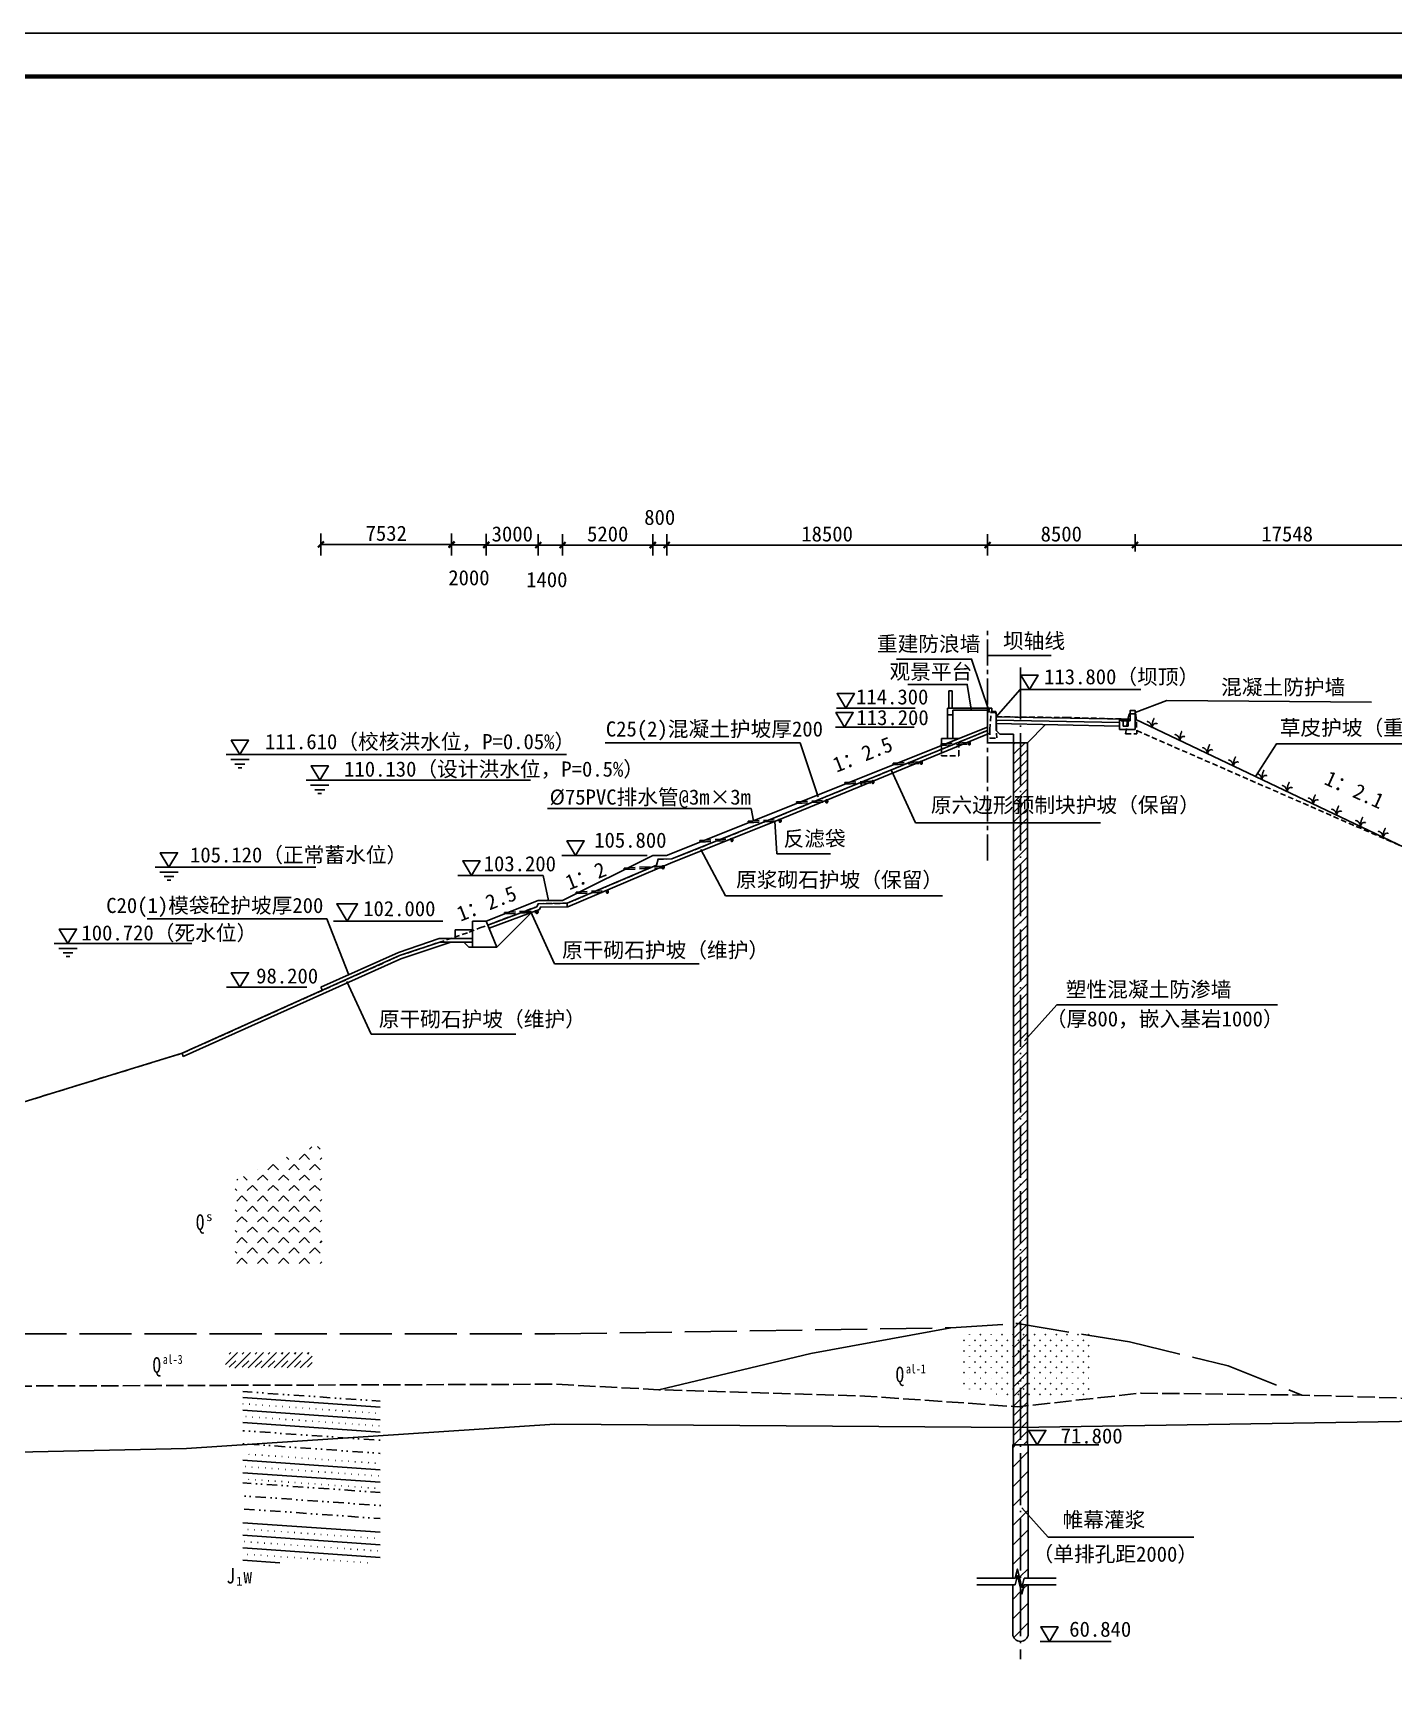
# Model space of a CAD drawing. Header units: millimetres. Extents: x 2456 to 5353, y 685 to 1986.
# Drawn here: x 2662.8 to 2976.6, y 898.1 to 1279.1 of the extents above; entities that cross this region are included whole.
import ezdxf
from ezdxf.enums import TextEntityAlignment as Align

# ---------------------------------------------------------------- set-up
doc = ezdxf.new("R2010")
doc.units = ezdxf.units.MM
for name, pattern in [('ACAD_ISO02W100', [15, 12, -3]), ('ACAD_ISO04W100', [30, 24, -3, 0, -3]), ('CENTER2', [1.125, 0.75, -0.125, 0.125, -0.125]), ('DASH', [0.35, 0.25, -0.1]), ('DASHED', [19.05, 12.7, -6.35]), ('line6', [20, 10, 0, 10]), ('X1', [5, 4, -1])]:
    doc.linetypes.add(name, pattern=pattern)
doc.layers.get('0').update_dxf_attribs({"color": 10})
doc.layers.add('0-剖面粗线TS', color=7, linetype='Continuous', lineweight=30)
doc.layers.add('结构线', color=201, linetype='Continuous', lineweight=30)
for name, color, linetype in [('0-地质', 7, 'Continuous'), ('0-外框', 6, 'Continuous'), ('grass', 7, 'Continuous'), ('TC', 8, 'Continuous'), ('TXT-DIM', 7, 'Continuous'), ('TXT-NOTE', 2, 'Continuous'), ('中心线', 1, 'ACAD_ISO04W100'), ('图框', 7, 'Continuous')]:
    doc.layers.add(name, color=color, linetype=linetype)
doc.styles.add('g3.0', font='romans.shx', dxfattribs={"width": 0.75, "height": 3.5, "bigfont": 'hztxt5.shx'})
doc.styles.add('lhz', font='k.shx', dxfattribs={"height": 1, "bigfont": 'hztxt.shx'})
doc.styles.add('st', font='', dxfattribs={"height": 1.23})
doc.styles.add('宋体', font='')
doc.styles.get('st').set_extended_font_data('SimSun')
doc.styles.get('宋体').set_extended_font_data('SimSun')
doc.linetypes.add('LINE7F', pattern='A,3,["×",lhz,S=0.25,R=0,X=0.01,Y=-0.1],-0.2,["×",lhz,S=0.25,R=0,X=0.01,Y=-0.1],-0.2,["×",lhz,S=0.25,R=0,X=0.01,Y=-0.1],-0.2,["×",lhz,S=0.25,R=0,X=0.01,Y=-0.1],-0.2', length=3.8)
doc.dimstyles.new('BLcr250', dxfattribs={"dimtxt": 3.5, "dimasz": 0.01, "dimexe": 2.5, "dimexo": 2, "dimgap": 0.8, "dimtad": 1, "dimdec": 0, "dimlfac": 250, "dimzin": 0, "dimdsep": 46, "dimtxsty": 'g3.0', "dimblk1": '_DIMX', "dimblk2": '_DIMX', "dimsah": 1, "dimcen": 0, "dimclrt": 256, "dimaunit": 1, "dimadec": 0, "dimazin": 0, "dimtfac": 1, "dimtdec": 0, "dimtix": 1, "dimtmove": 2, "dimatfit": 3, "dimldrblk": '_DIMX', "dimfxl": 1, "dimtolj": 1, "dimtzin": 0, "dimarcsym": 0})

# ---------------------------------------------------------------- blocks, each defined once
blk = doc.blocks.new('_DIMX')
at = {"const_width": 50}
blk.add_lwpolyline([(-70, -70), (70, 70)], dxfattribs=at)
blk = doc.blocks.new('*D4')
at = {"layer": 'Defpoints', "color": 0, "linetype": 'Continuous', "transparency": 16777216}
for p in [(2916.91, 1161.01), (2916.91, 1157.51), (2987.1, 1157.51)]:
    blk.add_point(p, dxfattribs=at)
at = {"layer": 'TXT-DIM', "color": 0, "linetype": 'Continuous', "lineweight": -2, "transparency": 16777216}
for p, q in [((2916.91, 1159.51), (2916.91, 1163.51)), ((2987.1, 1159.51), (2987.1, 1163.51)), ((2987.09, 1161.01), (2916.92, 1161.01))]:
    blk.add_line(p, q, dxfattribs=at)
at = {"layer": 'TXT-DIM', "color": 0, "linetype": 'Continuous', "lineweight": -2, "transparency": 16777216, "xscale": 0.01, "yscale": 0.01, "zscale": 0.01, "rotation": 180}
blk.add_blockref('_DIMX', (2916.91, 1161.01), dxfattribs=at)
at = {"layer": 'TXT-DIM', "color": 0, "linetype": 'Continuous', "lineweight": -2, "transparency": 16777216, "xscale": 0.01, "yscale": 0.01, "zscale": 0.01}
blk.add_blockref('_DIMX', (2987.1, 1161.01), dxfattribs=at)
at = {"layer": 'TXT-DIM', "linetype": 'Continuous', "transparency": 16777216, "insert": (2952, 1163.56), "char_height": 3.5, "attachment_point": 5, "style": '宋体'}
blk.add_mtext('\\A1;17548', dxfattribs=at)
blk = doc.blocks.new('*D8')
at = {"layer": 'Defpoints', "color": 0, "linetype": 'Continuous', "transparency": 16777216}
for p in [(2882.91, 1161.01), (2882.91, 1157.51), (2916.91, 1157.51)]:
    blk.add_point(p, dxfattribs=at)
at = {"layer": 'TXT-DIM', "color": 0, "linetype": 'Continuous', "lineweight": -2, "transparency": 16777216}
for p, q in [((2882.91, 1159.51), (2882.91, 1163.51)), ((2916.91, 1159.51), (2916.91, 1163.51)), ((2916.9, 1161.01), (2882.92, 1161.01))]:
    blk.add_line(p, q, dxfattribs=at)
at = {"layer": 'TXT-DIM', "color": 0, "linetype": 'Continuous', "lineweight": -2, "transparency": 16777216, "xscale": 0.01, "yscale": 0.01, "zscale": 0.01, "rotation": 180}
blk.add_blockref('_DIMX', (2882.91, 1161.01), dxfattribs=at)
at = {"layer": 'TXT-DIM', "color": 0, "linetype": 'Continuous', "lineweight": -2, "transparency": 16777216, "xscale": 0.01, "yscale": 0.01, "zscale": 0.01}
blk.add_blockref('_DIMX', (2916.91, 1161.01), dxfattribs=at)
at = {"layer": 'TXT-DIM', "linetype": 'Continuous', "transparency": 16777216, "insert": (2899.91, 1163.56), "char_height": 3.5, "attachment_point": 5, "style": '宋体'}
blk.add_mtext('\\A1;8500', dxfattribs=at)
blk = doc.blocks.new('*D10')
at = {"layer": 'Defpoints', "color": 0, "linetype": 'Continuous', "transparency": 16777216}
for p in [(2808.91, 1161.01), (2808.91, 1156.64), (2882.91, 1156.64)]:
    blk.add_point(p, dxfattribs=at)
at = {"layer": 'TXT-DIM', "color": 0, "linetype": 'Continuous', "lineweight": -2, "transparency": 16777216}
for p, q in [((2808.91, 1158.64), (2808.91, 1163.51)), ((2882.91, 1158.64), (2882.91, 1163.51)), ((2882.9, 1161.01), (2808.92, 1161.01))]:
    blk.add_line(p, q, dxfattribs=at)
at = {"layer": 'TXT-DIM', "color": 0, "linetype": 'Continuous', "lineweight": -2, "transparency": 16777216, "xscale": 0.01, "yscale": 0.01, "zscale": 0.01, "rotation": 180}
blk.add_blockref('_DIMX', (2808.91, 1161.01), dxfattribs=at)
at = {"layer": 'TXT-DIM', "color": 0, "linetype": 'Continuous', "lineweight": -2, "transparency": 16777216, "xscale": 0.01, "yscale": 0.01, "zscale": 0.01}
blk.add_blockref('_DIMX', (2882.91, 1161.01), dxfattribs=at)
at = {"layer": 'TXT-DIM', "linetype": 'Continuous', "transparency": 16777216, "insert": (2845.91, 1163.56), "char_height": 3.5, "attachment_point": 5, "style": '宋体'}
blk.add_mtext('\\A1;18500', dxfattribs=at)
blk = doc.blocks.new('*D11')
at = {"layer": 'Defpoints', "color": 0, "linetype": 'Continuous', "transparency": 16777216}
for p in [(2779.31, 1161.01), (2779.31, 1156.64), (2784.91, 1156.64)]:
    blk.add_point(p, dxfattribs=at)
at = {"layer": 'TXT-DIM', "color": 0, "linetype": 'Continuous', "lineweight": -2, "transparency": 16777216}
for p, q in [((2779.31, 1158.64), (2779.31, 1163.51)), ((2784.91, 1158.64), (2784.91, 1163.51)), ((2784.9, 1161.01), (2779.32, 1161.01))]:
    blk.add_line(p, q, dxfattribs=at)
at = {"layer": 'TXT-DIM', "color": 0, "linetype": 'Continuous', "lineweight": -2, "transparency": 16777216, "xscale": 0.01, "yscale": 0.01, "zscale": 0.01, "rotation": 180}
blk.add_blockref('_DIMX', (2779.31, 1161.01), dxfattribs=at)
at = {"layer": 'TXT-DIM', "color": 0, "linetype": 'Continuous', "lineweight": -2, "transparency": 16777216, "xscale": 0.01, "yscale": 0.01, "zscale": 0.01}
blk.add_blockref('_DIMX', (2784.91, 1161.01), dxfattribs=at)
at = {"layer": 'TXT-DIM', "linetype": 'Continuous', "transparency": 16777216, "insert": (2781.27, 1153.01), "char_height": 3.5, "attachment_point": 5, "style": '宋体'}
blk.add_mtext('\\A1;1400', dxfattribs=at)
blk = doc.blocks.new('*D12')
at = {"layer": 'Defpoints', "color": 0, "linetype": 'Continuous', "transparency": 16777216}
for p in [(2767.31, 1161.01), (2767.31, 1156.64), (2779.31, 1156.64)]:
    blk.add_point(p, dxfattribs=at)
at = {"layer": 'TXT-DIM', "color": 0, "linetype": 'Continuous', "lineweight": -2, "transparency": 16777216}
for p, q in [((2767.31, 1158.64), (2767.31, 1163.51)), ((2779.31, 1158.64), (2779.31, 1163.51)), ((2779.3, 1161.01), (2767.32, 1161.01))]:
    blk.add_line(p, q, dxfattribs=at)
at = {"layer": 'TXT-DIM', "color": 0, "linetype": 'Continuous', "lineweight": -2, "transparency": 16777216, "xscale": 0.01, "yscale": 0.01, "zscale": 0.01, "rotation": 180}
blk.add_blockref('_DIMX', (2767.31, 1161.01), dxfattribs=at)
at = {"layer": 'TXT-DIM', "color": 0, "linetype": 'Continuous', "lineweight": -2, "transparency": 16777216, "xscale": 0.01, "yscale": 0.01, "zscale": 0.01}
blk.add_blockref('_DIMX', (2779.31, 1161.01), dxfattribs=at)
at = {"layer": 'TXT-DIM', "linetype": 'Continuous', "transparency": 16777216, "insert": (2773.31, 1163.56), "char_height": 3.5, "attachment_point": 5, "style": '宋体'}
blk.add_mtext('\\A1;3000', dxfattribs=at)
blk = doc.blocks.new('*D13')
at = {"layer": 'Defpoints', "color": 0, "linetype": 'Continuous', "transparency": 16777216}
for p in [(2759.31, 1161.09), (2759.31, 1156.64), (2767.31, 1156.64)]:
    blk.add_point(p, dxfattribs=at)
at = {"layer": 'TXT-DIM', "color": 0, "linetype": 'Continuous', "lineweight": -2, "transparency": 16777216}
for p, q in [((2759.31, 1158.64), (2759.31, 1163.59)), ((2767.31, 1158.64), (2767.31, 1163.59)), ((2767.3, 1161.09), (2759.32, 1161.09))]:
    blk.add_line(p, q, dxfattribs=at)
at = {"layer": 'TXT-DIM', "color": 0, "linetype": 'Continuous', "lineweight": -2, "transparency": 16777216, "xscale": 0.01, "yscale": 0.01, "zscale": 0.01, "rotation": 180}
blk.add_blockref('_DIMX', (2759.31, 1161.09), dxfattribs=at)
at = {"layer": 'TXT-DIM', "color": 0, "linetype": 'Continuous', "lineweight": -2, "transparency": 16777216, "xscale": 0.01, "yscale": 0.01, "zscale": 0.01}
blk.add_blockref('_DIMX', (2767.31, 1161.09), dxfattribs=at)
at = {"layer": 'TXT-DIM', "linetype": 'Continuous', "transparency": 16777216, "insert": (2763.31, 1153.45), "char_height": 3.5, "attachment_point": 5, "style": '宋体'}
blk.add_mtext('\\A1;2000', dxfattribs=at)
blk = doc.blocks.new('*D14')
at = {"layer": 'Defpoints', "color": 0, "linetype": 'Continuous', "transparency": 16777216}
for p in [(2759.31, 1161.15), (2729.18, 1156.64), (2759.31, 1156.64)]:
    blk.add_point(p, dxfattribs=at)
at = {"layer": 'TXT-DIM', "color": 0, "linetype": 'Continuous', "lineweight": -2, "transparency": 16777216}
for p, q in [((2729.18, 1158.64), (2729.18, 1163.65)), ((2759.31, 1158.64), (2759.31, 1163.65)), ((2729.19, 1161.15), (2759.3, 1161.15))]:
    blk.add_line(p, q, dxfattribs=at)
at = {"layer": 'TXT-DIM', "color": 0, "linetype": 'Continuous', "lineweight": -2, "transparency": 16777216, "xscale": 0.01, "yscale": 0.01, "zscale": 0.01, "rotation": 180}
blk.add_blockref('_DIMX', (2729.18, 1161.15), dxfattribs=at)
at = {"layer": 'TXT-DIM', "color": 0, "linetype": 'Continuous', "lineweight": -2, "transparency": 16777216, "xscale": 0.01, "yscale": 0.01, "zscale": 0.01}
blk.add_blockref('_DIMX', (2759.31, 1161.15), dxfattribs=at)
at = {"layer": 'TXT-DIM', "linetype": 'Continuous', "transparency": 16777216, "insert": (2744.24, 1163.7), "char_height": 3.5, "attachment_point": 5, "style": '宋体'}
blk.add_mtext('\\A1;7532', dxfattribs=at)
blk = doc.blocks.new('*D15')
at = {"layer": 'Defpoints', "color": 0, "linetype": 'Continuous', "transparency": 16777216}
for p in [(2805.71, 1161.01), (2805.71, 1156.64), (2808.91, 1156.64)]:
    blk.add_point(p, dxfattribs=at)
at = {"layer": 'TXT-DIM', "color": 0, "linetype": 'Continuous', "lineweight": -2, "transparency": 16777216}
for p, q in [((2805.71, 1158.64), (2805.71, 1163.51)), ((2808.91, 1158.64), (2808.91, 1163.51)), ((2808.9, 1161.01), (2805.72, 1161.01))]:
    blk.add_line(p, q, dxfattribs=at)
at = {"layer": 'TXT-DIM', "color": 0, "linetype": 'Continuous', "lineweight": -2, "transparency": 16777216, "xscale": 0.01, "yscale": 0.01, "zscale": 0.01, "rotation": 180}
blk.add_blockref('_DIMX', (2805.71, 1161.01), dxfattribs=at)
at = {"layer": 'TXT-DIM', "color": 0, "linetype": 'Continuous', "lineweight": -2, "transparency": 16777216, "xscale": 0.01, "yscale": 0.01, "zscale": 0.01}
blk.add_blockref('_DIMX', (2808.91, 1161.01), dxfattribs=at)
at = {"layer": 'TXT-DIM', "linetype": 'Continuous', "transparency": 16777216, "insert": (2807.31, 1167.39), "char_height": 3.5, "attachment_point": 5, "style": '宋体'}
blk.add_mtext('\\A1;800', dxfattribs=at)
blk = doc.blocks.new('*D16')
at = {"layer": 'Defpoints', "color": 0, "linetype": 'Continuous', "transparency": 16777216}
for p in [(2784.91, 1161.01), (2784.91, 1156.64), (2805.71, 1156.64)]:
    blk.add_point(p, dxfattribs=at)
at = {"layer": 'TXT-DIM', "color": 0, "linetype": 'Continuous', "lineweight": -2, "transparency": 16777216}
for p, q in [((2784.91, 1158.64), (2784.91, 1163.51)), ((2805.71, 1158.64), (2805.71, 1163.51)), ((2805.7, 1161.01), (2784.92, 1161.01))]:
    blk.add_line(p, q, dxfattribs=at)
at = {"layer": 'TXT-DIM', "color": 0, "linetype": 'Continuous', "lineweight": -2, "transparency": 16777216, "xscale": 0.01, "yscale": 0.01, "zscale": 0.01, "rotation": 180}
blk.add_blockref('_DIMX', (2784.91, 1161.01), dxfattribs=at)
at = {"layer": 'TXT-DIM', "color": 0, "linetype": 'Continuous', "lineweight": -2, "transparency": 16777216, "xscale": 0.01, "yscale": 0.01, "zscale": 0.01}
blk.add_blockref('_DIMX', (2805.71, 1161.01), dxfattribs=at)
at = {"layer": 'TXT-DIM', "linetype": 'Continuous', "transparency": 16777216, "insert": (2795.31, 1163.56), "char_height": 3.5, "attachment_point": 5, "style": '宋体'}
blk.add_mtext('\\A1;5200', dxfattribs=at)
blk = doc.blocks.new('$_grass2')
for points in [[(0.08, 0), (0.04, 0.09), (0.04, 0.18), (0, 0.28), (-0.04, 0.37), (-0.04, 0.46), (-0.08, 0.56), (-0.08, 0.65), (-0.16, 0.7), (-0.16, 0.79), (-0.23, 0.83), (-0.23, 0.93), (-0.31, 1.02), (-0.35, 1.11), (-0.43, 1.16), (-0.47, 1.25), (-0.55, 1.3), (-0.62, 1.34), (-0.7, 1.34), (-0.78, 1.39), (-0.86, 1.44), (-0.97, 1.44), (-1.05, 1.48), (-1.36, 1.48), (-1.44, 1.44), (-1.52, 1.44), (-1.52, 1.48)], [(1.75, 1.86), (1.71, 1.9), (1.79, 1.9), (1.64, 1.9), (1.56, 1.86), (1.44, 1.86), (1.36, 1.81), (1.29, 1.76), (1.21, 1.72), (1.13, 1.72), (1.09, 1.62), (1.01, 1.62), (0.94, 1.58), (0.86, 1.53), (0.74, 1.44), (0.66, 1.34), (0.66, 1.25), (0.58, 1.16), (0.51, 1.11), (0.51, 1.02), (0.43, 1.02), (0.39, 0.88), (0.35, 0.79), (0.27, 0.74), (0.27, 0.65), (0.23, 0.56), (0.2, 0.46), (0.12, 0.28), (0.08, 0.18), (0, 0), (0, 0.14), (0.04, 0.23), (0.04, 0.6), (0.08, 0.7), (0.08, 1.16), (0.04, 1.3), (0.04, 1.58), (0, 1.72), (0, 1.81), (-0.04, 1.9), (-0.04, 2.09), (-0.08, 2.18), (-0.08, 2.27), (-0.16, 2.37), (-0.16, 2.46), (-0.19, 2.55), (-0.23, 2.64), (-0.27, 2.74), (-0.31, 2.83), (-0.35, 2.92), (-0.39, 3.02), (-0.39, 3.11), (-0.39, 3.06)]]:
    blk.add_lwpolyline(points)
blk = doc.blocks.new('_grass2')
at = {"layer": 'grass'}
blk.add_blockref('$_grass2', (0, 0), dxfattribs=at)

msp = doc.modelspace()

# ---------------------------------------------------------------- hatches: boundary and pattern name
h = msp.add_hatch()
h.set_pattern_fill('ANSI31', color=0, scale=0.5, style=0)
h.set_pattern_definition([(45, (2889.8998, 1086.8363), (-1.122532, 1.122532), [])])
h.paths.add_polyline_path([(2892.1062, 1115.4231), (2888.9062, 1115.4231), (2888.9062, 1049.6019), (2888.9062, 953.4419), (2892.1062, 953.4419)])
h = msp.add_hatch()
h.set_pattern_fill('WB08', color=0, scale=12, angle=-4, style=0, pattern_type=2)
h.set_pattern_definition([(356, (2727.0934, 955.5938), (2.60342, 2.82528), [2.4, -1.2, 0, -1.2, 0, -1.2])])
h.paths.add_polyline_path([(2742.8097, 963.3827), (2742.8097, 963.68), (2719.0614, 966.0219), (2711.1678, 966.9194), (2711.1678, 965.6216)])
h.paths.add_polyline_path([(2742.8097, 950.4019), (2742.8097, 955.9427), (2711.1678, 958.1816), (2711.1678, 952.6408)])
h.paths.add_polyline_path([(2742.8097, 933.9683), (2742.8097, 942.8856), (2711.1678, 945.1245), (2711.1678, 936.2072)])
h.paths.add_polyline_path([(2742.8097, 965.7681), (2731.8909, 966.0878), (2716.8453, 966.2738), (2719.0614, 966.0219), (2742.8097, 963.68)])
h = msp.add_hatch()
h.set_pattern_fill('C107', color=0, scale=0.48, angle=-4, style=0, pattern_type=2)
h.set_pattern_definition([(356, (2727.0413, 947.363), (0.79944, 2.83113), [0.096, -1.44]), (356, (2726.9888, 945.923), (0.2009, 2.873), [])])
h.paths.add_polyline_path([(2711.1678, 965.6216), (2711.1678, 959.6395), (2742.8097, 956.314), (2742.8097, 963.3827)])
h.paths.add_polyline_path([(2742.8097, 955.9427), (2742.8097, 956.314), (2711.1678, 959.6395), (2711.1678, 958.1816)])
h.paths.add_polyline_path([(2742.8097, 942.8856), (2742.8097, 950.4019), (2711.1678, 952.6408), (2711.1678, 945.1245)])
h.paths.add_polyline_path([(2742.8097, 926.2245), (2742.8097, 933.9683), (2711.1678, 936.2072), (2711.1678, 926.2245)])
at = {"layer": '0-地质', "linetype": 'Continuous'}
h = msp.add_hatch(dxfattribs=at)
h.set_pattern_fill('QG02', color=0, scale=1.2, style=0, pattern_type=2)
h.set_pattern_definition([(45, (2719.3704, 1009.6828), (-2.4, 2.4), [1.69706, -1.69706]), (135, (2721.7704, 1009.6828), (-2.4, -2.4), [1.69706, -1.69706])])
h.paths.add_polyline_path([(2729.3667, 1022.1596), (2727.5785, 1022.4034), (2723.0864, 1020.7234), (2720.6165, 1019.5234), (2717.7552, 1018.3234), (2714.9197, 1017.1234), (2712.5607, 1015.9234), (2709.9882, 1014.7234), (2709.374, 1014.5092), (2709.374, 994.5622), (2729.3667, 994.5622)])
at = {"layer": '0-地质'}
h = msp.add_hatch(dxfattribs=at)
h.set_pattern_fill('Q110', color=0, scale=5, style=0, pattern_type=2)
h.set_pattern_definition([(0, (-2332.5447, 3397.616), (0, 5), [0.0625, -4.9375]), (180, (-2332.482, 3397.5536), (-6e-16, -5), [0.0625, -4.9375]), (270, (-2332.482, 3397.616), (5, -9e-16), [0.0625, -4.9375]), (90, (-2332.5447, 3397.5536), (-5, 3e-16), [0.0625, -4.9375]), (0, (-2333.7947, 3398.866), (0, 5), [0.0625, -4.9375]), (270, (-2333.732, 3398.866), (5, -9e-16), [0.0625, -4.9375]), (180, (-2333.732, 3398.8036), (-6e-16, -5), [0.0625, -4.9375]), (90, (-2333.7947, 3398.8036), (-5, 3e-16), [0.0625, -4.9375]), (0, (-2333.7947, 3396.366), (0, 5), [0.0625, -4.9375]), (270, (-2333.732, 3396.366), (5, -9e-16), [0.0625, -4.9375]), (180, (-2333.732, 3396.3036), (-6e-16, -5), [0.0625, -4.9375]), (90, (-2333.7947, 3396.3036), (-5, 3e-16), [0.0625, -4.9375]), (270, (-2334.982, 3397.616), (5, -9e-16), [0.0625, -4.9375]), (0, (-2332.5447, 3395.116), (0, 5), [0.0625, -4.9375]), (270, (-2332.482, 3395.116), (5, -9e-16), [0.0625, -4.9375]), (180, (-2332.482, 3395.0536), (-6e-16, -5), [0.0625, -4.9375]), (90, (-2332.5447, 3395.0536), (-5, 3e-16), [0.0625, -4.9375]), (270, (-2334.982, 3395.116), (5, -9e-16), [0.0625, -4.9375]), (0, (-2336.2947, 3398.866), (0, 5), [0.0625, -4.9375]), (180, (-2336.232, 3398.8036), (-6e-16, -5), [0.0625, -4.9375]), (90, (-2336.2947, 3398.8036), (-5, 3e-16), [0.0625, -4.9375]), (270, (-2336.232, 3398.866), (5, -9e-16), [0.0625, -4.9375]), (0, (-2336.2947, 3396.366), (0, 5), [0.0625, -4.9375]), (180, (-2336.232, 3396.3036), (-6e-16, -5), [0.0625, -4.9375]), (90, (-2336.2947, 3396.3036), (-5, 3e-16), [0.0625, -4.9375]), (270, (-2336.232, 3396.366), (5, -9e-16), [0.0625, -4.9375]), (90, (-2335.0447, 3397.5536), (-5, 3e-16), [0.0625, -4.9375]), (90, (-2335.0447, 3395.0536), (-5, 3e-16), [0.0625, -4.9375]), (0, (-2335.0447, 3397.616), (0, 5), [0.0625, -4.9375]), (180, (-2334.982, 3397.5536), (-6e-16, -5), [0.0625, -4.9375]), (0, (-2335.0447, 3395.116), (0, 5), [0.0625, -4.9375]), (180, (-2334.982, 3395.0536), (-6e-16, -5), [0.0625, -4.9375])])
h.paths.add_polyline_path([(2876.6962, 965.5853), (2906.2277, 963.8707), (2906.6883, 978.9114), (2876.6962, 978.9002)])
h = msp.add_hatch(dxfattribs=at)
h.set_pattern_fill('QB05', color=0, scale=6, style=0, pattern_type=2)
h.set_pattern_definition([(45, (-3485.4508, 3881.353), (-1.5, 1.5), []), (45, (-3483.9508, 3881.353), (2e-16, 3), [2.1213203, -2.1213203])])
h.paths.add_polyline_path([(2727.1356, 971.2283), (2727.1356, 974.7231), (2707.1428, 974.7231), (2707.1428, 971.1606)])
at = {"layer": 'TC'}
h = msp.add_hatch(dxfattribs=at)
h.set_pattern_fill('ANSI31', color=0, angle=360, style=0)
h.set_pattern_definition([(45, (2891.116, 946.208), (-2.24506, 2.24506), [])])
h.paths.add_polyline_path([(2892.3814, 953.4497), (2888.7062, 953.4551), (2888.7062, 922.671), (2889.258, 922.671), (2889.786, 924.7831), (2890.842, 920.559), (2891.37, 922.671), (2892.3062, 922.671)])
h = msp.add_hatch(dxfattribs=at)
h.set_pattern_fill('ANSI31', color=0, angle=360, style=0)
h.set_pattern_definition([(45, (1305.0985, 797.9573), (-2.245064, 2.245064), [])])
h.paths.add_polyline_path([(2892.3062, 921.1814), (2891.37, 921.1814), (2890.842, 919.0694), (2889.786, 923.2935), (2889.258, 921.1814), (2888.7062, 921.1814), (2888.7062, 909.7909, 0.92820088), (2892.3062, 909.7909)])

# ---------------------------------------------------------------- linework, layer by layer
at = {"color": 0, "linetype": 'CENTER2', "ltscale": 8, "flags": 128}
msp.add_lwpolyline([(2882.9062, 1088.2387), (2882.9062, 1141.2013)], dxfattribs=at)
at = {"color": 0, "linetype": 'DASHED', "ltscale": 0.1}
for points in [[(2615.9942, 1018.8351), (2697.1663, 1043.7711), (2747.3342, 1066.2991), (2763.3382, 1071.6951), (2765.8622, 1072.6831), (2778.9542, 1077.5951), (2779.2462, 1078.2871), (2785.9822, 1078.3831), (2806.5342, 1087.1431), (2806.9102, 1088.5751), (2810.0862, 1088.6031), (2834.1182, 1098.2311), (2883.4062, 1118.4671), (2883.7302, 1122.6071), (2884.8422, 1122.6311), (2884.9102, 1121.3871), (2901.0222, 1121.2391), (2915.2422, 1120.8471), (2915.5302, 1122.1071), (2917.1262, 1122.1031), (2917.3102, 1118.2071), (2987.9703, 1087.3591)], [(2884.9062, 1121.4231), (2885.0338, 1116.5108)], [(2883.4062, 1118.4671), (2883.4672, 1116.4701), (2885.0245, 1116.5105)], [(2872.3175, 1116.424), (2872.3175, 1112.424), (2876.3175, 1112.424), (2876.3175, 1116.424)]]:
    msp.add_lwpolyline(points, dxfattribs=at)
at = {"color": 0, "linetype": 'DASHED', "ltscale": 0.1, "flags": 128}
for points in [[(2914.7501, 1117.4488), (2915.2422, 1120.8471)], [(2914.7501, 1117.4488), (2917.3258, 1117.4488)], [(2917.3102, 1118.2071), (2917.3258, 1117.4488)]]:
    msp.add_lwpolyline(points, dxfattribs=at)
at = {"color": 0, "linetype": 'DASH', "ltscale": 10, "flags": 128}
for points in [[(2872.2233, 1115.1584), (2878.507, 1115.4725)], [(2872.242, 1114.7838), (2878.5257, 1115.098)], [(2861.1571, 1110.7054), (2867.4408, 1111.0196)], [(2861.1758, 1110.3309), (2867.4595, 1110.6451)], [(2850.0154, 1106.2488), (2856.2991, 1106.5629)], [(2850.0341, 1105.8742), (2856.3178, 1106.1884)], [(2838.8736, 1101.7921), (2845.6205, 1102.1294)], [(2838.8924, 1101.4175), (2845.6392, 1101.7549)], [(2827.7319, 1097.3354), (2834.8753, 1097.6926)], [(2827.7506, 1096.9608), (2834.894, 1097.318)], [(2816.5902, 1092.8787), (2823.7514, 1093.2368)], [(2816.6089, 1092.5042), (2823.7701, 1092.8622)], [(2799.1232, 1086.5155), (2807.9026, 1086.9545)], [(2799.142, 1086.141), (2807.9213, 1086.5799)], [(2788.0445, 1080.9761), (2795.0143, 1081.3246)], [(2788.0633, 1080.6016), (2795.0331, 1080.9501)], [(2771.5144, 1076.2884), (2778.8102, 1076.6532)], [(2771.5332, 1075.9139), (2778.8289, 1076.2786)]]:
    msp.add_lwpolyline(points, dxfattribs=at)
at = {"color": 0, "flags": 128}
for points in [[(2872.2233, 1115.1584), (2872.242, 1114.7838)], [(2878.4873, 1115.5378), (2878.6134, 1115.5962), (2878.7489, 1115.5823), (2878.8187, 1115.5049), (2878.9221, 1115.3165), (2878.916, 1115.119), (2878.8723, 1115.0542), (2878.8054, 1114.9589), (2878.6361, 1114.9105), (2878.5643, 1114.943), (2878.5154, 1114.976)], [(2878.5398, 1114.9595), (2878.7489, 1115.5823), (2878.4873, 1115.5378), (2878.916, 1115.119), (2878.5036, 1115.2118), (2878.8694, 1115.4125), (2878.8054, 1114.9589), (2878.4965, 1115.3538), (2878.6361, 1114.9105), (2878.8187, 1115.5049), (2878.9191, 1115.2177), (2878.6181, 1115.56), (2878.4965, 1115.3538), (2878.916, 1115.119), (2878.9221, 1115.3165), (2878.4912, 1115.4601), (2878.7207, 1114.9347), (2878.8723, 1115.0542), (2878.4873, 1115.5378)], [(2878.4873, 1115.5378), (2878.5154, 1114.976)], [(2861.1571, 1110.7054), (2861.1758, 1110.3309)], [(2867.4211, 1111.0849), (2867.5472, 1111.1433), (2867.6827, 1111.1293), (2867.7525, 1111.052), (2867.8559, 1110.8636), (2867.8498, 1110.6661), (2867.8061, 1110.6013), (2867.7392, 1110.506), (2867.5699, 1110.4576), (2867.4981, 1110.4901), (2867.4492, 1110.5231)], [(2867.4736, 1110.5066), (2867.6827, 1111.1293), (2867.4211, 1111.0849), (2867.8498, 1110.6661), (2867.4374, 1110.7588), (2867.8032, 1110.9595), (2867.7392, 1110.506), (2867.4303, 1110.9009), (2867.5699, 1110.4576), (2867.7525, 1111.052), (2867.8529, 1110.7648), (2867.5519, 1111.1071), (2867.4303, 1110.9009), (2867.8498, 1110.6661), (2867.8559, 1110.8636), (2867.425, 1111.0072), (2867.6546, 1110.4818), (2867.8061, 1110.6013), (2867.4211, 1111.0849)], [(2867.4211, 1111.0849), (2867.4492, 1110.5231)], [(2850.0154, 1106.2488), (2850.0341, 1105.8742)], [(2856.2794, 1106.6282), (2856.4055, 1106.6866), (2856.5409, 1106.6727), (2856.6108, 1106.5953), (2856.7142, 1106.4069), (2856.7081, 1106.2094), (2856.6644, 1106.1446), (2856.5975, 1106.0493), (2856.4282, 1106.0009), (2856.3564, 1106.0334), (2856.3075, 1106.0664)], [(2856.3319, 1106.0499), (2856.5409, 1106.6727), (2856.2794, 1106.6282), (2856.7081, 1106.2094), (2856.2957, 1106.3022), (2856.6615, 1106.5029), (2856.5975, 1106.0493), (2856.2886, 1106.4442), (2856.4282, 1106.0009), (2856.6108, 1106.5953), (2856.7111, 1106.3081), (2856.4102, 1106.6504), (2856.2886, 1106.4442), (2856.7081, 1106.2094), (2856.7142, 1106.4069), (2856.2833, 1106.5505), (2856.5128, 1106.0251), (2856.6644, 1106.1446), (2856.2794, 1106.6282)], [(2856.2794, 1106.6282), (2856.3075, 1106.0664)], [(2838.8736, 1101.7921), (2838.8924, 1101.4175)], [(2845.6189, 1102.1614), (2845.745, 1102.2198), (2845.8804, 1102.2059), (2845.9503, 1102.1285), (2846.0536, 1101.9401), (2846.0476, 1101.7426), (2846.0039, 1101.6778), (2845.9369, 1101.5825), (2845.7677, 1101.5341), (2845.6959, 1101.5666), (2845.647, 1101.5996)], [(2845.6714, 1101.5831), (2845.8804, 1102.2059), (2845.6189, 1102.1614), (2846.0476, 1101.7426), (2845.6352, 1101.8354), (2846.001, 1102.0361), (2845.9369, 1101.5825), (2845.6281, 1101.9774), (2845.7677, 1101.5341), (2845.9503, 1102.1285), (2846.0506, 1101.8413), (2845.7496, 1102.1837), (2845.6281, 1101.9774), (2846.0476, 1101.7426), (2846.0536, 1101.9401), (2845.6227, 1102.0837), (2845.8523, 1101.5583), (2846.0039, 1101.6778), (2845.6189, 1102.1614)], [(2845.6189, 1102.1614), (2845.647, 1101.5996)], [(2834.8754, 1097.6912), (2835.0015, 1097.7496), (2835.137, 1097.7357), (2835.2068, 1097.6583), (2835.3102, 1097.4699), (2835.3041, 1097.2724), (2835.2604, 1097.2076), (2835.1935, 1097.1123), (2835.0242, 1097.0639), (2834.9524, 1097.0964), (2834.9035, 1097.1294)], [(2834.9279, 1097.1129), (2835.137, 1097.7357), (2834.8754, 1097.6912), (2835.3041, 1097.2724), (2834.8917, 1097.3652), (2835.2575, 1097.5659), (2835.1935, 1097.1123), (2834.8846, 1097.5072), (2835.0242, 1097.0639), (2835.2068, 1097.6583), (2835.3071, 1097.3711), (2835.0062, 1097.7134), (2834.8846, 1097.5072), (2835.3041, 1097.2724), (2835.3102, 1097.4699), (2834.8793, 1097.6135), (2835.1088, 1097.0881), (2835.2604, 1097.2076), (2834.8754, 1097.6912)], [(2834.8754, 1097.6912), (2834.9035, 1097.1294)], [(2827.7319, 1097.3354), (2827.7506, 1096.9608)], [(2816.5902, 1092.8787), (2816.6089, 1092.5042)], [(2823.7507, 1093.2498), (2823.8768, 1093.3082), (2824.0123, 1093.2942), (2824.0821, 1093.2168), (2824.1855, 1093.0284), (2824.1795, 1092.8309), (2824.1357, 1092.7662), (2824.0688, 1092.6708), (2823.8996, 1092.6225), (2823.8277, 1092.6549), (2823.7788, 1092.688)], [(2823.8033, 1092.6715), (2824.0123, 1093.2942), (2823.7507, 1093.2498), (2824.1795, 1092.8309), (2823.767, 1092.9237), (2824.1328, 1093.1244), (2824.0688, 1092.6708), (2823.7599, 1093.0658), (2823.8996, 1092.6225), (2824.0821, 1093.2168), (2824.1825, 1092.9297), (2823.8815, 1093.272), (2823.7599, 1093.0658), (2824.1795, 1092.8309), (2824.1855, 1093.0284), (2823.7546, 1093.1721), (2823.9842, 1092.6467), (2824.1357, 1092.7662), (2823.7507, 1093.2498)], [(2823.7507, 1093.2498), (2823.7788, 1092.688)], [(2799.1232, 1086.5155), (2799.142, 1086.141)], [(2807.9026, 1086.9545), (2808.0287, 1087.0129), (2808.1642, 1086.9989), (2808.234, 1086.9215), (2808.3374, 1086.7331), (2808.3313, 1086.5356), (2808.2876, 1086.4708), (2808.2207, 1086.3755), (2808.0514, 1086.3271), (2807.9796, 1086.3596), (2807.9307, 1086.3927)], [(2807.9551, 1086.3761), (2808.1642, 1086.9989), (2807.9026, 1086.9545), (2808.3313, 1086.5356), (2807.9189, 1086.6284), (2808.2847, 1086.8291), (2808.2207, 1086.3755), (2807.9118, 1086.7704), (2808.0514, 1086.3271), (2808.234, 1086.9215), (2808.3343, 1086.6344), (2808.0334, 1086.9767), (2807.9118, 1086.7704), (2808.3313, 1086.5356), (2808.3374, 1086.7331), (2807.9065, 1086.8767), (2808.136, 1086.3513), (2808.2876, 1086.4708), (2807.9026, 1086.9545)], [(2807.9026, 1086.9545), (2807.9307, 1086.3927)], [(2788.0445, 1080.9761), (2788.0633, 1080.6016)], [(2795.0143, 1081.3246), (2795.1405, 1081.383), (2795.2759, 1081.369), (2795.3458, 1081.2917), (2795.4491, 1081.1033), (2795.4431, 1080.9058), (2795.3994, 1080.841), (2795.3324, 1080.7457), (2795.1632, 1080.6973), (2795.0914, 1080.7298), (2795.0424, 1080.7628)], [(2795.0669, 1080.7463), (2795.2759, 1081.369), (2795.0143, 1081.3246), (2795.4431, 1080.9058), (2795.0307, 1080.9985), (2795.3965, 1081.1992), (2795.3324, 1080.7457), (2795.0236, 1081.1406), (2795.1632, 1080.6973), (2795.3458, 1081.2917), (2795.4461, 1081.0045), (2795.1451, 1081.3468), (2795.0236, 1081.1406), (2795.4431, 1080.9058), (2795.4491, 1081.1033), (2795.0182, 1081.2469), (2795.2478, 1080.7215), (2795.3994, 1080.841), (2795.0143, 1081.3246)], [(2795.0143, 1081.3246), (2795.0424, 1080.7628)], [(2771.5144, 1076.2884), (2771.5332, 1075.9139)], [(2778.8102, 1076.6532), (2778.9363, 1076.7116), (2779.0717, 1076.6976), (2779.1416, 1076.6202), (2779.2449, 1076.4318), (2779.2389, 1076.2343), (2779.1952, 1076.1695), (2779.1282, 1076.0742), (2778.959, 1076.0259), (2778.8872, 1076.0583), (2778.8382, 1076.0914)], [(2778.8627, 1076.0749), (2779.0717, 1076.6976), (2778.8102, 1076.6532), (2779.2389, 1076.2343), (2778.8265, 1076.3271), (2779.1923, 1076.5278), (2779.1282, 1076.0742), (2778.8194, 1076.4692), (2778.959, 1076.0259), (2779.1416, 1076.6202), (2779.2419, 1076.3331), (2778.9409, 1076.6754), (2778.8194, 1076.4692), (2779.2389, 1076.2343), (2779.2449, 1076.4318), (2778.814, 1076.5755), (2779.0436, 1076.05), (2779.1952, 1076.1695), (2778.8102, 1076.6532)], [(2778.8102, 1076.6532), (2778.8382, 1076.0914)]]:
    msp.add_lwpolyline(points, dxfattribs=at)
at = {"layer": '0-剖面粗线TS', "color": 0}
for p, q in [((2892.1062, 1115.4231), (2896.302, 1119.6189)), ((2769.7062, 1068.2231), (2777.7115, 1076.2284)), ((2763.3062, 1068.2231), (2762.1062, 1069.4231))]:
    msp.add_line(p, q, dxfattribs=at)
at = {"layer": '0-剖面粗线TS', "color": 0, "flags": 128}
for points in [[(2873.9599, 1123.4231), (2873.9599, 1127.4231)], [(2874.7599, 1127.4231), (2873.9599, 1127.4231)], [(2874.7599, 1123.4231), (2874.7599, 1127.4231)], [(2883.9062, 1123.424), (2873.7062, 1123.424)], [(2873.7062, 1123.424), (2873.7062, 1116.424)], [(2874.9062, 1121.824), (2873.7062, 1121.824)], [(2874.9062, 1116.424), (2874.9062, 1122.944)], [(2883.3062, 1122.944), (2874.9062, 1122.944)], [(2874.9062, 1122.944), (2874.9062, 1118.224)], [(2882.9062, 1115.4231), (2882.9062, 1123.4231)], [(2883.3062, 1122.944), (2883.3062, 1123.424)], [(2884.9062, 1122.4231), (2883.9062, 1122.4231), (2883.9062, 1123.424)], [(2884.9062, 1118.2231), (2884.9062, 1122.4231)], [(2884.9062, 1121.4231), (2914.9062, 1120.8231)], [(2884.9062, 1120.6229), (2913.3562, 1120.0539)], [(2916.9566, 1120.8231), (2916.9566, 1122.8471), (2915.7562, 1122.8471), (2915.7562, 1120.8471)], [(2916.9562, 1120.8233), (2987.0966, 1087.4231)], [(2884.9062, 1119.8228), (2913.3562, 1119.2538)], [(2884.9062, 1118.2231), (2885.7062, 1117.4231)], [(2885.7062, 1117.4231), (2888.9062, 1117.4231)], [(2888.9062, 1115.4231), (2888.9062, 1117.4231)], [(2876.3175, 1116.424), (2872.3062, 1116.424)], [(2872.3062, 1114.7831), (2872.3062, 1116.424)], [(2882.9062, 1115.4231), (2890.9062, 1115.4231)], [(2760.1062, 1072.2231), (2760.1062, 1070.2231)], [(2764.1062, 1072.2231), (2760.1062, 1072.2231)], [(2764.1062, 1074.2231), (2764.1062, 1068.2231)], [(2764.1062, 1074.2231), (2767.3062, 1074.2231), (2769.7062, 1068.2231)], [(2763.3062, 1068.2231), (2769.7062, 1068.2231)]]:
    msp.add_lwpolyline(points, dxfattribs=at)
at = {"layer": '0-剖面粗线TS', "color": 0, "linetype": 'Continuous', "flags": 128}
for points in [[(2913.3562, 1118.4471), (2913.3562, 1120.8471)], [(2915.7562, 1120.8471), (2913.7562, 1120.8471), (2913.7562, 1120.4471)], [(2915.7562, 1120.4471), (2913.7562, 1120.4471)], [(2914.1562, 1119.2471), (2914.1562, 1120.4471)], [(2915.3562, 1119.2471), (2915.3562, 1120.4471)], [(2915.7562, 1120.8471), (2915.7562, 1120.4471)], [(2916.9562, 1118.4471), (2916.9562, 1120.8471)], [(2767.6534, 1073.3551), (2778.9542, 1077.5951), (2779.2462, 1078.2871), (2785.9822, 1078.3831), (2806.5342, 1087.1431), (2806.9102, 1088.5751), (2810.0862, 1088.6031), (2834.1182, 1098.2311), (2882.9062, 1118.2618)], [(2808.9062, 1089.4231), (2882.9062, 1119.0231)], [(2810.3022, 1087.8278), (2834.4189, 1097.4897), (2883.4323, 1117.613)], [(2913.3562, 1118.4471), (2916.9562, 1118.4471)], [(2914.1562, 1119.2471), (2915.3562, 1119.2471)], [(2853.584, 1106.2231), (2853.8879, 1105.483)], [(2767.9506, 1072.6122), (2779.5575, 1076.967), (2779.7802, 1077.4946), (2786.1511, 1077.5854), (2806.7401, 1086.3612)], [(2808.9062, 1089.4231), (2805.7062, 1089.4231), (2784.9062, 1079.0231)], [(2810.3022, 1087.8278), (2806.7401, 1086.3612)], [(2767.3062, 1074.2231), (2779.3062, 1079.0231)], [(2784.9062, 1079.0231), (2779.3062, 1079.0231)], [(2785.9822, 1078.3831), (2785.9936, 1077.5832)], [(2538.5147, 998.2519), (2543.3862, 998.3591), (2558.8622, 1001.5831), (2615.9942, 1018.8351), (2697.1663, 1043.7711), (2747.3342, 1066.2991), (2756.5997, 1069.4231)], [(2697.4012, 1043.0064), (2697.4487, 1043.0209), (2747.6266, 1065.5534), (2759.1037, 1069.4231)], [(2729.1783, 1059.0231), (2747.0419, 1067.0448), (2756.4685, 1070.2231)], [(2756.4685, 1070.2231), (2764.1062, 1070.2231)], [(2756.5997, 1069.4231), (2764.1062, 1069.4231)], [(2729.1783, 1059.0231), (2729.506, 1058.2933)], [(2697.1663, 1043.7711), (2697.4012, 1043.0064)]]:
    msp.add_lwpolyline(points, dxfattribs=at)
at = {"layer": '0-地质', "color": 0, "linetype": 'X1', "flags": 128}
msp.add_lwpolyline([(2538.5147, 967.123), (2626.0818, 966.8993), (2783.1291, 967.4311), (2807.0955, 966.1714), (2854.5715, 964.7151), (2854.5715, 964.7151), (2889.8073, 962.235), (2918.3, 965.3796), (2955.3748, 964.9211), (2992.6073, 963.8311), (3004.6822, 967.0892), (3037.5587, 988.1502), (3063.6911, 1003.6752), (3080.8104, 1009.0311), (3104.6516, 1007.5067), (3182.2759, 996.6866), (3232.8289, 991.4311), (3297.0636, 991.4874)], dxfattribs=at)
at = {"layer": '0-地质', "color": 0, "linetype": 'ACAD_ISO02W100'}
msp.add_lwpolyline([(2538.5147, 979.0278), (2783.1291, 979.0311), (2874.4493, 980.4593), (2889.8073, 981.435), (2915.6017, 977.1752), (2938.4148, 971.675), (2955.3748, 964.9211)], dxfattribs=at)
at = {"layer": '0-地质', "color": 0}
msp.add_lwpolyline([(2807.0955, 966.1714), (2842.1462, 974.5116), (2874.4493, 980.4593)], dxfattribs=at)
at = {"layer": '0-地质', "color": 0, "linetype": 'LINE7F', "ltscale": 10, "flags": 128}
msp.add_lwpolyline([(2538.5147, 949.1414), (2698.1818, 952.5714), (2783.1291, 958.2311), (2889.8073, 957.435), (2992.6073, 959.0311), (3162.1062, 942.354), (3241.3905, 939.6502)], dxfattribs=at)
at = {"layer": '0-外框', "color": 0}
msp.add_lwpolyline([(3327.052, 685.1249), (3327.052, 1279.1249), (2486.052, 1279.1249), (2486.052, 685.1249)], close=True, dxfattribs=at)
at = {"layer": 'TXT-NOTE', "color": 0}
for p, q in [((2882.9062, 1135.5329), (2897.614, 1135.5329)), ((2890.4573, 1127.6959), (2918.2681, 1127.6959)), ((2848.0924, 1123.4231), (2866.2116, 1123.4231)), ((2847.8515, 1119.0231), (2865.9708, 1119.0231)), ((2839.6788, 1115.4047), (2794.7435, 1115.4047)), ((2828.3762, 1100.2232), (2781.4411, 1100.2232)), ((2908.9567, 1096.8978), (2866.2801, 1096.8978)), ((2846.7186, 1089.78), (2834.3402, 1089.78)), ((2872.5036, 1080.0682), (2822.5089, 1080.0682)), ((2816.4188, 1064.3743), (2783.0533, 1064.3743)), ((2898.8774, 1054.9655), (2891.3901, 1046.6095)), ((2949.8039, 1054.9655), (2898.8774, 1054.9655)), ((2774.1285, 1048.1666), (2740.7629, 1048.1666)), ((2892.2701, 953.4419), (2908.6018, 953.4419)), ((2896.9003, 932.1317), (2890.8067, 938.926)), ((2930.4922, 932.1317), (2896.9003, 932.1317)), ((2895.0681, 908.1217), (2911.3998, 908.1217))]:
    msp.add_line(p, q, dxfattribs=at)
for points in [[(2883.319, 1122.4105), (2879.2236, 1134.6918), (2861.8941, 1134.6918)], [(2879.1222, 1123.1409), (2878.2307, 1128.8754), (2864.502, 1128.8754)], [(2898.7114, 922.671), (2891.37, 922.671), (2890.842, 920.559), (2889.786, 924.7831), (2889.258, 922.671), (2880.4086, 922.671)], [(2898.7114, 921.1814), (2891.37, 921.1814), (2890.842, 919.0694), (2889.786, 923.2935), (2889.258, 921.1814), (2880.4086, 921.1814)]]:
    msp.add_lwpolyline(points, dxfattribs=at)
for points in [[(2892.5576, 1127.6959), (2894.5543, 1131.0301), (2890.5609, 1131.0301)], [(2850.1927, 1123.4231), (2852.1895, 1126.7573), (2848.196, 1126.7573)], [(2849.9519, 1119.0231), (2851.9486, 1122.3573), (2847.9551, 1122.3573)], [(2710.4918, 1112.6631), (2712.4885, 1115.9973), (2708.4951, 1115.9973)], [(2728.8947, 1106.7431), (2730.8915, 1110.0773), (2726.898, 1110.0773)], [(2694.1265, 1086.7031), (2696.1233, 1090.0373), (2692.1298, 1090.0373)], [(2787.8947, 1089.4231), (2789.8915, 1092.7573), (2785.898, 1092.7573)], [(2763.8918, 1084.8233), (2765.8886, 1088.1575), (2761.8951, 1088.1575)], [(2735.2431, 1074.2231), (2737.6392, 1078.2241), (2732.847, 1078.2241)], [(2670.8386, 1069.1031), (2672.8353, 1072.4373), (2668.8419, 1072.4373)], [(2710.5083, 1059.0231), (2712.5051, 1062.3573), (2708.5116, 1062.3573)], [(2894.3704, 953.4419), (2896.3672, 956.7761), (2892.3737, 956.7761)], [(2897.1684, 908.1217), (2899.1652, 911.4559), (2895.1717, 911.4559)]]:
    msp.add_lwpolyline(points, close=True, dxfattribs=at)
at = {"layer": 'TXT-NOTE', "color": 0, "flags": 128}
for points in [[(2884.9102, 1121.3871), (2890.4573, 1127.6959)], [(2971.4161, 1124.7858), (2924.2583, 1125.1761), (2916.9566, 1122.4239)], [(2839.6788, 1115.4047), (2843.8578, 1102.9345)], [(2999.7139, 1115.1581), (2949.5092, 1115.1581), (2944.7114, 1107.6065)], [(2866.2801, 1096.8978), (2860.6473, 1109.1501)], [(2828.3762, 1100.2232), (2828.8983, 1097.4199)], [(2834.3402, 1089.78), (2833.8514, 1097.3019)], [(2822.5089, 1080.0682), (2816.7817, 1090.7995)], [(2689.1179, 1074.8106), (2730.5333, 1074.8106), (2735.515, 1061.9991)], [(2783.0533, 1064.3743), (2777.4816, 1076.5723)], [(2740.7629, 1048.1666), (2735.1912, 1060.3646)]]:
    msp.add_lwpolyline(points, dxfattribs=at)
at = {"layer": 'TXT-NOTE', "color": 0, "linetype": 'Continuous', "flags": 128}
for points in [[(2785.8156, 1112.6631), (2707.3535, 1112.6631)], [(2708.3949, 1111.5365), (2712.6194, 1111.5365)], [(2709.3616, 1110.4846), (2711.6527, 1110.4846)], [(2710.0935, 1109.6577), (2710.9208, 1109.6577)], [(2777.4885, 1106.7431), (2725.7564, 1106.7431)], [(2726.7978, 1105.6165), (2731.0224, 1105.6165)], [(2727.7645, 1104.5646), (2730.0557, 1104.5646)], [(2728.4964, 1103.7377), (2729.3238, 1103.7377)], [(2728.0061, 1086.7031), (2690.9883, 1086.7031)], [(2804.3987, 1089.4231), (2784.7564, 1089.4231)], [(2692.0296, 1085.5765), (2696.2542, 1085.5765)], [(2692.9963, 1084.5246), (2695.2875, 1084.5246)], [(2693.7282, 1083.6977), (2694.5556, 1083.6977)], [(2780.3958, 1084.8233), (2760.7535, 1084.8233)], [(2780.3958, 1084.8233), (2781.6955, 1079.0231)], [(2757.2879, 1074.2231), (2732.1048, 1074.2231)], [(2699.3795, 1069.1031), (2667.7003, 1069.1031)], [(2668.7417, 1067.9765), (2672.9662, 1067.9765)], [(2669.7084, 1066.9246), (2671.9995, 1066.9246)], [(2670.4402, 1066.0977), (2671.2676, 1066.0977)], [(2725.9259, 1059.0231), (2707.37, 1059.0231)]]:
    msp.add_lwpolyline(points, dxfattribs=at)
at = {"layer": '中心线', "color": 0, "ltscale": 0.5}
msp.add_line((2890.5062, 1132.7362), (2890.5062, 903.9995), dxfattribs=at)
at = {"layer": '图框', "color": 0, "const_width": 1}
msp.add_lwpolyline([(2511.052, 695.1249), (2511.052, 1269.1249), (3317.052, 1269.1249), (3317.052, 695.1249), (2511.052, 695.1249)], dxfattribs=at)
at = {"layer": '结构线', "color": 0}
for p, q in [((2888.9062, 1115.4231), (2892.1062, 1115.4231)), ((2888.9062, 1115.4231), (2888.9062, 953.4419)), ((2892.1062, 1115.4231), (2892.1062, 953.4419)), ((2888.7062, 953.4419), (2888.7062, 922.671)), ((2892.3062, 953.4419), (2892.3062, 922.671)), ((2888.7062, 921.1814), (2888.7062, 909.7909)), ((2892.3062, 921.1814), (2892.3062, 909.7909))]:
    msp.add_line(p, q, dxfattribs=at)
at = {"layer": '结构线', "color": 0, "flags": 128}
msp.add_lwpolyline([(2892.2701, 953.4419), (2888.6701, 953.4419)], dxfattribs=at)
at = {"layer": '结构线', "color": 0}
msp.add_arc((2890.5062, 909.9252), 1.805, 184.264999, 355.735001, dxfattribs=at)

# ---------------------------------------------------------------- block references
at = {"layer": 'grass', "color": 0, "xscale": -0.6911999980133074, "yscale": 0.6911999983196437, "zscale": 0.6911999982720003, "rotation": 355.951875635451}
for p in [(2920.8708, 1118.892), (2927.2807, 1115.9069), (2933.6906, 1112.8545), (2939.6496, 1110.0169), (2946.1938, 1106.9006), (2952.0264, 1104.1232), (2958.0465, 1101.2565), (2963.4377, 1098.6893), (2968.9632, 1096.0581), (2974.1962, 1093.5662)]:
    msp.add_blockref('_grass2', p, dxfattribs=at)

# ---------------------------------------------------------------- texts
at = {"layer": '0-地质', "color": 0, "linetype": 'line6', "style": 'st', "width": 0.8}
for s, height, p in [('Q', 3.6, (2700.3391, 1003.0235)), ('Q', 3.6, (2690.3412, 970.0664)), ('al-3', 2.1, (2692.7173, 972.1184)), ('al-1', 2.1, (2864.0812, 969.9303)), ('Q', 3.6, (2861.7051, 967.8783)), ('J w', 3.6, (2707.3962, 921.4673))]:
    msp.add_text(s, height=height, dxfattribs=at).set_placement(p)
at = {"layer": '0-地质', "color": 0, "linetype": 'line6', "style": 'st'}
for s, p in [('s', (2702.7152, 1005.0755)), ('1', (2709.6522, 920.9595))]:
    msp.add_text(s, height=2.1, dxfattribs=at).set_placement(p)
at = {"layer": 'TXT-DIM', "color": 0, "linetype": 'Continuous', "style": '宋体'}
for s, p in [('重建防浪墙', (2869.3263, 1138.2293)), ('坝轴线', (2893.625, 1138.8957)), ('观景平台', (2869.8394, 1131.8178)), ('113.800（坝顶）', (2913.8329, 1130.6384)), ('混凝土防护墙', (2951.0835, 1128.2504)), ('C25(2)混凝土护坡厚200', (2819.9178, 1118.5914)), ('草皮护坡（重新植草）', (2974.1449, 1118.8816)), ('111.610（校核洪水位，P=0.05%%%）', (2752.0499, 1115.6709)), ('110.130（设计洪水位，P=0.5%%%）', (2769.1087, 1109.3379)), ('%%C75PVC排水管@3m×3m', (2805.128, 1102.8848)), ('原六边形预制块护坡（保留）', (2900.8531, 1101.0561)), ('反滤袋', (2843.0167, 1093.2924)), ('105.120（正常蓄水位）', (2724.0361, 1089.5426)), ('原浆砌石护坡（保留）', (2848.7797, 1083.8122)), ('C20(1)模袋砼护坡厚200', (2704.7015, 1077.8769)), ('100.720（死水位）', (2694.221, 1071.5573)), ('原干砌石护坡（维护）', (2808.6578, 1067.5914)), ('塑性混凝土防渗墙', (2920.0421, 1058.5229)), ('原干砌石护坡（维护）', (2766.3949, 1051.6532)), ('（厚800，嵌入基岩1000）', (2923.7494, 1051.7204))]:
    msp.add_text(s, height=3.5, dxfattribs=at).set_placement(p, align=Align.MIDDLE_CENTER)
for s, rotation, p in [('114.300', 359.894943, (2860.9238, 1126.0053)), ('113.200', 359.894943, (2861.0031, 1121.223)), ('1：2.5', 21.363702, (2854.0833, 1112.7203)), ('1：2.1', 335.648654, (2967.5279, 1104.5813)), ('105.800', 359.894943, (2800.5371, 1092.9473)), ('103.200', 359.894943, (2775.0497, 1087.5085)), ('1：2', 21.363702, (2790.2239, 1084.7195)), ('1：2.5', 21.363702, (2767.3785, 1078.3447)), ('102.000', 359.894943, (2747.2576, 1077.1507)), ('98.200', 359.894943, (2721.3949, 1061.6271)), ('71.800', 359.894943, (2906.9094, 955.5142)), ('帷幕灌浆', 359.894943, (2909.746, 936.1614)), ('（单排孔距2000）', 359.894943, (2912.3643, 928.2609)), ('60.840', 359.894943, (2908.8899, 910.931))]:
    msp.add_text(s, height=3.5, rotation=rotation, dxfattribs=at).set_placement(p, align=Align.MIDDLE_CENTER)

# ---------------------------------------------------------------- dimensions: what is measured, and where the dimension line sits
at = {"layer": 'TXT-DIM', "color": 0, "linetype": 'Continuous'}
for base, p1, p2, picture, middle in [((2805.7062, 1161.0115), (2808.9062, 1156.6352), (2805.7062, 1156.6352), '*D15', (2807.3062, 1167.3932)), ((2759.3062, 1161.0864), (2767.3062, 1156.6352), (2759.3062, 1156.6352), '*D13', (2763.3062, 1153.4487)), ((2779.3062, 1161.0115), (2784.9062, 1156.6352), (2779.3062, 1156.6352), '*D11', (2781.2723, 1153.0121))]:
    dim = msp.add_linear_dim(base=base, p1=p1, p2=p2, dimstyle='BLcr250', override={"dimtxsty": '宋体'}, dxfattribs=at)
    dim.commit()
    dim.dimension.update_dxf_attribs({"geometry": picture, "text_midpoint": middle, "dimtype": 160})
for base, p1, p2, picture, middle in [((2759.3062, 1161.1547), (2729.1783, 1156.6352), (2759.3062, 1156.6352), '*D14', (2744.2423, 1163.7047)), ((2767.3062, 1161.0115), (2779.3062, 1156.6352), (2767.3062, 1156.6352), '*D12', (2773.3062, 1163.5615)), ((2784.9062, 1161.0115), (2805.7062, 1156.6352), (2784.9062, 1156.6352), '*D16', (2795.3062, 1163.5615)), ((2808.9062, 1161.0115), (2882.9062, 1156.6352), (2808.9062, 1156.6352), '*D10', (2845.9062, 1163.5615)), ((2882.9062, 1161.0115), (2916.9062, 1157.509), (2882.9062, 1157.509), '*D8', (2899.9062, 1163.5615)), ((2916.9062, 1161.0115), (2987.0966, 1157.509), (2916.9062, 1157.509), '*D4', (2952.0014, 1163.5615))]:
    dim = msp.add_linear_dim(base=base, p1=p1, p2=p2, dimstyle='BLcr250', override={"dimtxsty": '宋体'}, dxfattribs=at)
    dim.commit()
    dim.dimension.update_dxf_attribs({"geometry": picture, "text_midpoint": middle})

doc.saveas('drawing.dxf')
